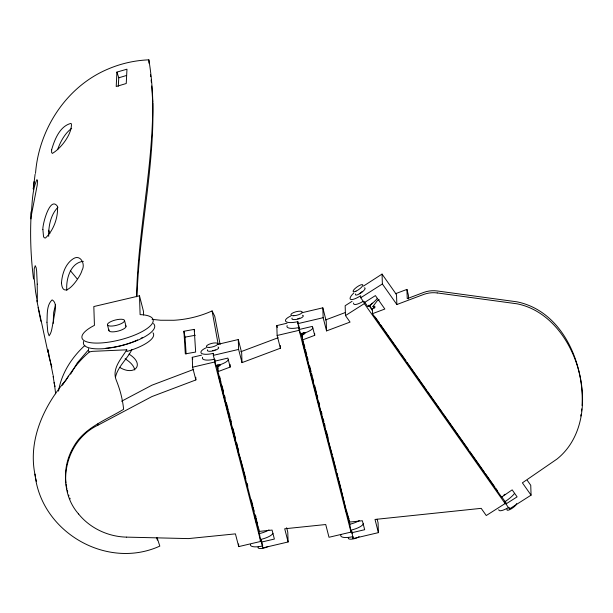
<?xml version="1.0" encoding="UTF-8"?>
<svg xmlns="http://www.w3.org/2000/svg" width="613" height="613" viewBox="0 0 613 613"><rect width="100%" height="100%" fill="white"/><g stroke="black" fill="none" stroke-linecap="round" stroke-linejoin="round"><path stroke-width="0.92" d="M136.523 296.784C137.994 231.906 152.913 168 152.775 103.076M31.332 211.156C29.868 233.783 30.719 256.525 33.523 279.015M118.286 86.241L118.776 77.797L116.914 72.096L126.968 69.192L126.24 83.514L116.217 86.502L116.914 72.096M137.036 295.711C139.618 217.056 161.993 138.569 148.852 59.836A110.225 104.654 -1.9 0 0 108.133 69.008C66.587 86.379 38.849 129.014 35.523 173.379M30.903 218.91L31.355 211.47M582.059 405.492C584.419 363.141 562.274 311.082 517.012 301.841L437.13 290.953A26.995 25.631 -1.9 0 0 424.012 292.317L407.239 298.631L406.932 289.413L395.339 293.765M220.542 384.872L220.872 381.156M223.055 392.136L223.224 390.274M581.768 408.932L581.545 410.948M33.286 189.011L35.087 174.291M33.255 188.827L34.09 181.548M78.556 513.962C54.672 486.783 65.606 440.555 97.858 425.238L151.886 396.58L195.869 379.937L195.777 377.24M581.07 414.304L580.772 416.066M115.405 377.447C117.681 366.582 127.167 359.264 131.91 349.54M57.599 149.656C60.457 141.603 64.74 133.565 71.667 128.324M55.538 304.669L53.683 312.454L53.155 323.358M70.587 374.183L77.269 362.911L88.004 350.375M65.637 380.742C72.112 370.068 79.797 359.946 89.429 351.923L92.433 351.349L126.753 349.808L126.845 351.487L127.757 351.218A33.577 10.314 -14.4 0 0 152.974 332.813M126.753 349.808C121.236 358.904 111.666 368.635 116.232 380.129C120.025 389.454 122.646 399.255 123.604 409.3C106.003 420.066 83.92 427.759 73.453 447.061C67.116 457.796 64.357 470.623 65.882 483.006M68.549 376.106L62.25 385.117L64.97 381.255C42.864 407.407 27.355 442.096 35.477 476.776M374.849 307.741A3.356 0.897 -35.1 0 0 374.145 308.032L372.911 306.508L377.501 300.454L379.286 299.788M84.816 345.533C71.683 357.44 61.415 373.516 58.526 391.125M57.982 207.225C50.641 214.749 48.435 226.143 48.695 236.365M372.206 309.335L372.007 309.389A3.356 0.897 -35.1 0 0 371.524 309.795M437.192 292.945A26.995 25.631 -1.9 0 0 424.081 294.294L396.849 304.531L396.519 294.654L382.045 274.095L363.44 286.11M352.077 301.312L345.157 305.718L345.479 315.595L350.054 322.086L326.545 330.905L323.151 317.703L322.821 307.826L302.163 312.676M527.249 480.324L530.743 485.281L531.073 495.158L509.426 508.943L505.932 503.978L517.104 496.867L512.169 489.864L501.61 497.12L372.451 313.687L384.849 309.029L375.394 295.596L364.222 302.715L360.728 297.749L382.374 283.972L382.045 274.095M345.479 315.595L364.337 303.596L364.268 301.611L367.762 306.577L368.114 306.362A12.589 3.356 -35.1 0 0 377.279 298.393M501.901 496.384L501.557 496.599L505.051 501.557L505.112 503.541L486.262 515.541L481.19 508.346L375.003 519.441L378.397 532.643L353.119 538.582L351.563 530.804L352.199 533.287M505.051 501.557L505.396 501.342A12.589 3.356 -35.1 0 0 514.568 493.373M121.573 401.231L151.901 385.209L193.647 369.432M240.786 351.747L278.126 337.74M325.518 319.955L345.234 312.561M286.639 527.701L287.773 532.099L288.102 541.976L262.824 547.915L261.33 542.114L274.379 539.049L272.072 530.076L259.015 531.425L217.952 371.654L230.174 367.064L230.082 364.367M217.623 344.399L238.281 339.541L238.61 349.425L242.005 362.628L280.409 348.215L280.317 345.525M351.624 532.774L364.674 529.716L362.367 520.744L349.31 522.092L302.493 339.931L314.714 335.342L314.653 333.549M118.776 77.797L126.186 75.575M238.212 454.616L238.978 454.448L241.215 461.627M372.911 306.508L374.305 306.308A3.287 0.973 -22.4 0 1 374.796 306.393L374.995 306.937L374.137 307.803A3.463 1.027 -22.4 0 1 372.512 308.707L372.451 313.687M139.488 295.818L93.82 306.546L94.44 325.357L93.758 325.702A36.726 11.287 -14.4 0 0 92.065 342.866A36.726 11.287 -14.4 0 0 143.603 330.759A36.726 11.287 -14.4 0 0 140.806 314.653L140.109 314.63L139.488 295.818L143.45 311.235L143.572 314.998M280.409 348.215L277.137 335.48L276.808 325.603L287.022 323.204M312.883 328.047A12.589 3.87 -14.4 0 1 300.991 334.039L300.577 334.131L297.872 323.641L323.151 317.703M277.137 335.48L299.152 330.307L299.09 328.33L299.496 328.239M195.869 379.937L192.597 367.202L192.267 357.318L201.554 355.142M228.503 359.341A12.589 3.87 -14.4 0 1 216.443 365.762L216.037 365.854L213.332 355.356L238.61 349.425M192.597 367.202L214.611 362.03L214.542 360.046L214.956 359.961M126.615 537.126L188.39 538.597L235.43 533.869L238.702 546.604L260.724 541.432L259.092 531.471M347.395 513.755L349.364 521.41L351.019 532.099L329.005 537.272L325.725 524.529L284.708 528.774L288.102 541.976M259.169 533.647L259.575 533.555A12.589 3.87 -14.4 0 0 268.984 529.893M260.655 539.448L261.061 539.363A12.589 3.87 -14.4 0 0 272.954 533.364M349.464 524.314L349.87 524.222A12.589 3.87 -14.4 0 0 359.279 520.56M350.95 530.115L351.364 530.03A12.589 3.87 -14.4 0 0 363.417 523.602M194.229 329.38L183.915 331.258L185.325 353.854L195.647 352.061L194.229 329.38L194.551 331.058M195.348 335.257L185.042 337.135L186.114 353.969M349.364 521.41L349.456 521.395A3.356 1.034 -14.4 0 0 349.77 521.326M126.546 537.126C108.202 536.735 90.05 528.26 78.51 513.901M344.759 507.733L345.372 507.756L346.858 514.192L346.766 511.464M83.376 261.345C70.472 262.548 65.729 279.436 66.848 290.524M437.199 292.93L517.081 303.818C578.664 315.994 606.801 419.192 556.979 459.06L522.391 482.837L531.073 495.158M152.07 319.365L160.606 320.247L173.885 320.27A103.934 98.678 -1.9 0 0 212.098 310.929L214.772 316.331L220.105 344.429M119.619 367.317C134.324 376.535 145.825 364.474 128.983 354.092M125.106 358.735C129.205 361.517 133.764 364.842 134.768 369.984M77.008 278.685L70.288 270.563M372.068 309.236L369.516 305.603M382.374 283.972L396.849 304.531M368.758 305.228L372.267 310.209M375.156 317.09L379.554 323.327M380.65 324.882L399.868 352.176M400.963 353.739L405.906 360.758M407.001 362.314L426.219 389.607M427.322 391.171L442.142 412.22M443.245 413.783L468.501 449.651M469.596 451.214L484.423 472.263M485.519 473.826L494.852 487.082M495.948 488.645L497.595 490.982M364.337 303.596L505.112 503.541M70.173 498.859L69.867 498.116M157.242 538.13L159.817 546.099C106.716 570.32 40.872 531.931 34.964 474.094M68.97 495.84L68.687 495.028M67.721 492.024L67.307 490.507M51.837 367.034L48.894 356.383L47.921 349.655L52.979 374.742M241.3 461.941L242.265 465.367M331.296 451.459L328.583 442.088A8.069 0.521 76.8 0 0 328.239 441.122L303.182 344.261L303.06 340.629M242.694 466.922L243.162 468.639M331.495 452.179L332.208 454.785M243.928 471.458L244.326 472.945M243.392 469.481L243.729 470.715M332.667 456.509L333.211 458.532M244.434 473.351L244.855 474.922M333.265 458.731L334.468 463.29M245.062 475.703L245.461 477.175M245.759 478.324L245.874 478.753M334.752 464.355L335.081 465.619M247.085 483.343L247.844 486.27M335.863 468.639L336.185 469.872M335.265 466.317L335.702 468.018M53.193 375.585L53.592 377.125M406.932 289.413L408.434 295.267L408.557 298.952M322.821 307.826L326.216 321.028L326.545 330.905M377.164 519.242L378.068 522.766L378.397 532.643M314.714 335.342L312.408 326.377L299.366 329.442L298.661 324.982M302.263 332.959L302.722 334.759M301.512 333.395L302.385 336.798M301.42 333.587L301.849 335.257M303.933 343.809L304.883 347.517M305.358 349.364L306.784 354.919M307.266 356.774L307.979 359.547M309.642 366.03L311.067 371.585M311.542 373.432L312.262 376.213M312.737 378.06L313.45 380.842M314.638 385.47L316.546 392.872M317.021 394.726L317.733 397.5M318.921 402.128L319.634 404.909M321.304 411.392L322.017 414.166M323.204 418.794L323.917 421.568M324.392 423.422L325.105 426.196M326.3 430.832L328.2 438.234M337.073 473.313L337.748 475.979M301.144 333.786L302.454 338.889M290.769 316.024A12.589 3.87 -14.4 0 0 286.01 321.61A12.589 3.87 -14.4 0 0 297.803 321.664L298.232 323.319M299.152 330.307L351.019 532.099M276.808 325.603L277.275 327.419M238.281 339.541L241.675 352.751L242.005 362.628M230.174 367.064L227.867 358.099L214.818 361.164L214.757 359.187A12.589 3.87 -14.4 0 1 202.604 357.279M217.715 364.681L218.182 366.482M216.964 365.118L217.837 368.52M219.623 376.436L220.32 379.156M221.952 385.493L223.347 390.933M224.511 395.462L225.209 398.174M226.373 402.703L228.266 410.059M228.733 411.898L230.151 417.415M230.626 419.254L231.339 422.012M232.986 428.449L234.404 433.966M234.879 435.805L235.591 438.563M236.771 443.153L237.476 445.912M237.951 447.751L238.664 450.509M256.157 518.575L257.23 522.759M216.596 365.501L218.128 371.463M256.885 522.238L258.196 527.341M206.229 347.74A12.589 3.87 -14.4 0 0 201.462 353.326A12.589 3.87 -14.4 0 0 213.263 353.379L213.692 355.042M260.065 540.398A12.589 3.87 -14.4 0 0 261.261 540.137L262.755 545.938A12.589 3.87 -14.4 0 1 250.441 544.459M238.802 454.432L218.642 375.984L218.55 373.256M214.611 362.03L260.724 541.432M192.267 357.318L192.735 359.141M124.516 320.469A8.812 2.705 -14.4 0 1 112.271 326.024A8.812 2.705 -14.4 0 1 111.145 321.473A8.812 2.705 -14.4 0 1 124.516 320.469L126.01 326.269M107.444 324.836L108.93 330.645M338.705 479.757L338.192 477.719M251.353 499.955L252.824 505.794M338.989 480.868L340.23 485.833M253.131 507.028L253.529 508.614M340.261 485.948L341.119 489.442M253.736 509.472L254.165 511.188M341.28 490.086L345.372 507.756M156.721 537.471L157.357 540.13M48.021 352.59L36.818 300.654M66.955 489.082L66.641 487.641M212.098 310.929L218.19 344.391M38.09 307.496L39.454 314.239M39.554 314.699L40.887 321.273M35.853 478.638L36.366 481.328M183.915 331.258L185.042 337.135M66.365 486.201L66.081 484.462M53.109 376.259L54.802 386.504M54.825 386.588L54.22 382.405L55.66 393.784M150.507 74.748L150.76 76.594M151.12 79.951L151.396 82.471M151.702 86.004L152.737 101.95M148.852 59.836L148.99 63.254M509.38 507.625L509.426 508.943M505.932 503.978L505.863 502.009A12.589 3.356 -35.1 0 1 504.836 502.637M360.728 297.749L360.659 295.772A12.589 3.356 -35.1 0 1 350.713 299.435A12.589 3.356 -35.1 0 1 353.785 292.999M353.119 538.582L353.05 536.605A12.589 3.87 -14.4 0 1 340.897 534.697M349.257 520.468L349.31 522.092M302.493 339.931L302.554 334.959A3.364 0.996 -22.4 0 0 305.006 333.196A3.364 0.996 -22.4 0 0 303.634 332.614M297.803 321.664L297.872 323.641M261.261 540.137L261.33 542.114M258.931 528.988L258.993 530.613M256.41 518.981L256.563 523.525L255.1 517.832L254.993 514.56M255.889 516.108L255.943 517.74M238.618 543.907L238.702 546.604M217.952 371.654L218.006 366.674A3.364 0.996 -22.4 0 0 220.374 364.428M213.263 353.379L213.332 355.356M97.812 423.874L97.858 425.238M125.343 325.541A8.812 2.705 -14.4 0 1 118.401 331.012A8.812 2.705 -14.4 0 1 109.053 329.886M219.569 364.467A3.149 0.965 -14.4 0 1 216.741 365.57M218.036 346.996A5.877 1.808 -14.4 0 1 213.653 350.751A5.877 1.808 -14.4 0 1 207.554 349.793M267.797 546.597A5.877 1.808 -14.4 0 1 260.594 548.52A5.877 1.808 -14.4 0 1 258.418 546.773M304.393 332.514A3.149 0.965 -14.4 0 1 303.741 332.989M303.282 333.219A3.149 0.965 -14.4 0 1 301.887 333.71M301.588 333.786A3.149 0.965 -14.4 0 1 300.991 333.909M303.159 315.649A5.877 1.808 -14.4 0 1 297.359 319.235A5.877 1.808 -14.4 0 1 292.094 318.07M302.584 315.274A5.877 1.808 -14.4 0 1 302.83 315.381M359.08 536.597A5.877 1.808 -14.4 0 1 358.467 537.042M358.092 537.264A5.877 1.808 -14.4 0 1 351.134 539.179A5.877 1.808 -14.4 0 1 348.536 537.655M349.073 518.552A3.149 0.965 -14.4 0 1 348.475 518.675M372.221 303.159A3.149 0.843 -35.1 0 1 368.88 306.155M364.329 287.88A5.877 1.571 -35.2 0 1 361.072 292.861A5.877 1.571 -35.2 0 1 355.601 293.934M516.675 503.541A5.877 1.563 -35.2 0 1 511.127 508.936A5.877 1.563 -35.2 0 1 507.097 509.096M508.33 507.602A12.589 3.356 -35.1 0 1 498.752 509.687M363.126 301.366A12.589 3.356 -35.1 0 1 353.586 303.037M362.329 291.512A3.356 0.897 -35.2 0 1 361.877 291.918M361.632 292.117A3.356 0.897 -35.2 0 1 360.015 293.206M359.754 293.351A3.356 0.897 -35.2 0 1 359.241 293.589M504.943 494.277A12.589 3.356 -35.1 0 1 503.947 495.005M299.297 327.465A12.589 3.87 -14.4 0 1 287.145 325.557M299.772 318.04A3.356 1.034 -14.4 0 1 299.519 318.162M298.654 318.499A3.356 1.034 -14.4 0 1 297.711 318.768M215.232 349.762A3.356 1.034 -14.4 0 1 214.971 349.885M213.807 350.314A3.356 1.034 -14.4 0 1 212.527 350.613M142.568 337.456A33.577 10.314 -14.4 0 1 141.028 338.292M137.672 339.924A33.577 10.314 -14.4 0 1 134.002 341.479M133.366 341.732A33.577 10.314 -14.4 0 1 132.063 342.223M131.412 342.46A33.577 10.314 -14.4 0 1 128.722 343.395M128.04 343.617A33.577 10.314 -14.4 0 1 126.661 344.046M125.964 344.261A33.577 10.314 -14.4 0 1 122.454 345.249M121.742 345.433A33.577 10.314 -14.4 0 1 119.612 345.954M118.899 346.123A33.577 10.314 -14.4 0 1 113.941 347.127M113.236 347.249A33.577 10.314 -14.4 0 1 109.781 347.77M109.106 347.862A33.577 10.314 -14.4 0 1 105.788 348.207M89.123 351.946A33.577 10.314 -14.4 0 1 88.663 348.598M49.845 233.576A153.894 146.109 -1.9 0 1 48.665 230.235M153.426 323.572A36.726 11.287 -14.4 0 1 121.772 345.594A36.726 11.287 -14.4 0 1 83.636 341.449M46.956 322.254L47.799 331.947L49.124 335.817C52.174 331.978 51.975 326.001 53.446 321.35C53.729 315.166 58.534 303.351 52.113 299.88C46.282 305.358 47.446 314.944 46.956 322.254M37.232 284.118L37.37 301.811L35.539 291.619L34.167 277.819L34.19 268.915L35.232 265.667L36.175 267.797L36.65 271.214L37.232 284.118M31.332 213.002L31.401 215.109L37.24 185.026L37.562 180.521L36.903 179.64C32.274 190.007 32.343 201.861 31.332 213.002M42.895 229.569L43.538 236.71L44.274 237.744L45.439 238.043C53.63 230.365 58.197 217.607 57.515 206.428C49.959 195.233 42.251 225.186 42.895 229.569M61.476 282.869C62.878 302.102 80.717 276.815 82.058 270.187C85.674 264.387 80.571 254.058 73.43 258.632C65.384 263.705 62.166 273.842 61.476 282.869M51.645 149.771L51.584 152.338L52.335 153.426C60.986 148.4 71.989 134.224 71.422 123.887L70.809 123.435C59.806 126.247 54.519 139.695 51.645 149.771M209.24 347.441A5.877 1.808 -14.4 0 0 217.745 343.832A5.877 1.808 -14.4 0 0 209.133 344.245A5.877 1.808 -14.4 0 0 209.24 347.441M293.78 315.726A5.877 1.808 -14.4 0 0 302.293 312.117A5.877 1.808 -14.4 0 0 293.673 312.53A5.877 1.808 -14.4 0 0 293.78 315.726M356.007 291.152A5.877 1.563 -35.1 0 0 362.827 284.907A5.877 1.563 -35.1 0 0 355.073 288.501A5.877 1.563 -35.1 0 0 356.007 291.152"/></g></svg>
